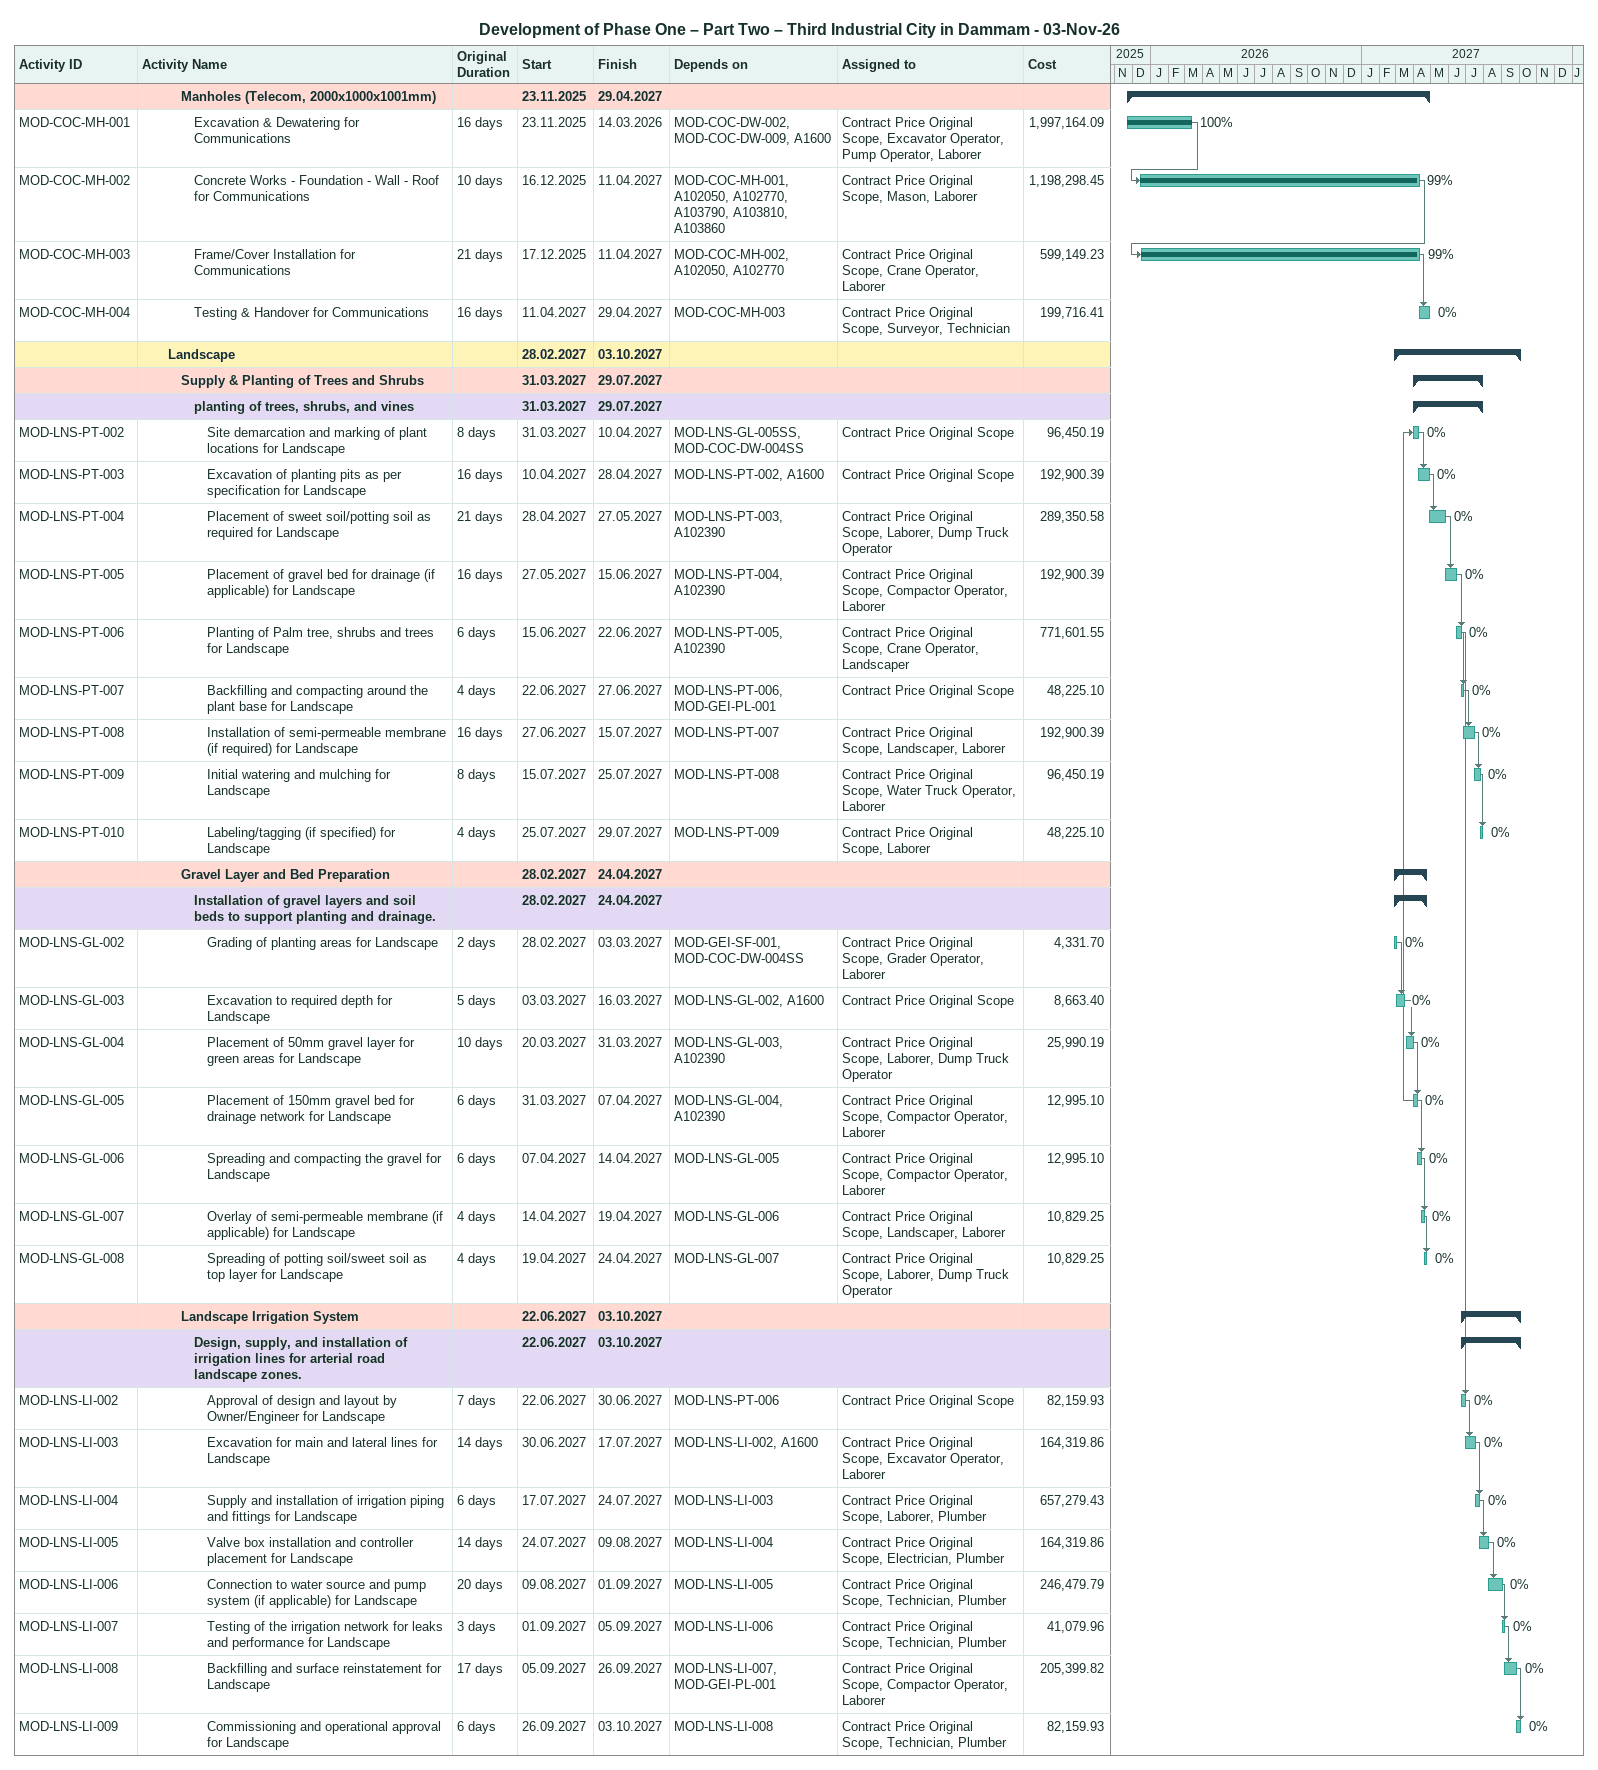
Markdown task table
Development of Phase One – Part Two – Third Industrial City in Dammam - 03-Nov-26

| ID | Level | Task | Original duration | Start | Finish | Predecessors | Resources | % complete | Cost |
|---|---|---|---|---|---|---|---|---|---|
|  | 4 | **Manholes (Telecom, 2000x1000x1001mm)** |  | 2025-11-23 | 2027-04-29 |  |  |  |  |
| MOD-COC-MH-001 | 5 | Excavation & Dewatering for Communications | 16d | 2025-11-23 | 2026-03-14 | MOD-COC-DW-002, MOD-COC-DW-009, A1600 | Contract Price Original Scope, Excavator Operator, Pump Operator, Laborer | 100 | 1997164.09 |
| MOD-COC-MH-002 | 5 | Concrete Works - Foundation - Wall - Roof for Communications | 10d | 2025-12-16 | 2027-04-11 | MOD-COC-MH-001, A102050, A102770, A103790, A103810, A103860 | Contract Price Original Scope, Mason, Laborer | 99 | 1198298.45 |
| MOD-COC-MH-003 | 5 | Frame/Cover Installation for Communications | 21d | 2025-12-17 | 2027-04-11 | MOD-COC-MH-002, A102050, A102770 | Contract Price Original Scope, Crane Operator, Laborer | 99 | 599149.23 |
| MOD-COC-MH-004 | 5 | Testing & Handover for Communications | 16d | 2027-04-11 | 2027-04-29 | MOD-COC-MH-003 | Contract Price Original Scope, Surveyor, Technician | 0 | 199716.41 |
|  | 3 | **Landscape** |  | 2027-02-28 | 2027-10-03 |  |  |  |  |
|  | 4 | **Supply & Planting of Trees and Shrubs** |  | 2027-03-31 | 2027-07-29 |  |  |  |  |
|  | 5 | **planting of trees, shrubs, and vines** |  | 2027-03-31 | 2027-07-29 |  |  |  |  |
| MOD-LNS-PT-002 | 6 | Site demarcation and marking of plant locations for Landscape | 8d | 2027-03-31 | 2027-04-10 | MOD-LNS-GL-005SS, MOD-COC-DW-004SS | Contract Price Original Scope | 0 | 96450.19 |
| MOD-LNS-PT-003 | 6 | Excavation of planting pits as per specification for Landscape | 16d | 2027-04-10 | 2027-04-28 | MOD-LNS-PT-002, A1600 | Contract Price Original Scope | 0 | 192900.39 |
| MOD-LNS-PT-004 | 6 | Placement of sweet soil/potting soil as required for Landscape | 21d | 2027-04-28 | 2027-05-27 | MOD-LNS-PT-003, A102390 | Contract Price Original Scope, Laborer, Dump Truck Operator | 0 | 289350.58 |
| MOD-LNS-PT-005 | 6 | Placement of gravel bed for drainage (if applicable) for Landscape | 16d | 2027-05-27 | 2027-06-15 | MOD-LNS-PT-004, A102390 | Contract Price Original Scope, Compactor Operator, Laborer | 0 | 192900.39 |
| MOD-LNS-PT-006 | 6 | Planting of Palm tree, shrubs and trees for Landscape | 6d | 2027-06-15 | 2027-06-22 | MOD-LNS-PT-005, A102390 | Contract Price Original Scope, Crane Operator, Landscaper | 0 | 771601.55 |
| MOD-LNS-PT-007 | 6 | Backfilling and compacting around the plant base for Landscape | 4d | 2027-06-22 | 2027-06-27 | MOD-LNS-PT-006, MOD-GEI-PL-001 | Contract Price Original Scope | 0 | 48225.10 |
| MOD-LNS-PT-008 | 6 | Installation of semi-permeable membrane (if required) for Landscape | 16d | 2027-06-27 | 2027-07-15 | MOD-LNS-PT-007 | Contract Price Original Scope, Landscaper, Laborer | 0 | 192900.39 |
| MOD-LNS-PT-009 | 6 | Initial watering and mulching for Landscape | 8d | 2027-07-15 | 2027-07-25 | MOD-LNS-PT-008 | Contract Price Original Scope, Water Truck Operator, Laborer | 0 | 96450.19 |
| MOD-LNS-PT-010 | 6 | Labeling/tagging (if specified) for Landscape | 4d | 2027-07-25 | 2027-07-29 | MOD-LNS-PT-009 | Contract Price Original Scope, Laborer | 0 | 48225.10 |
|  | 4 | **Gravel Layer and Bed Preparation** |  | 2027-02-28 | 2027-04-24 |  |  |  |  |
|  | 5 | **Installation of gravel layers and soil beds to support planting and drainage.** |  | 2027-02-28 | 2027-04-24 |  |  |  |  |
| MOD-LNS-GL-002 | 6 | Grading of planting areas for Landscape | 2d | 2027-02-28 | 2027-03-03 | MOD-GEI-SF-001, MOD-COC-DW-004SS | Contract Price Original Scope, Grader Operator, Laborer | 0 | 4331.70 |
| MOD-LNS-GL-003 | 6 | Excavation to required depth for Landscape | 5d | 2027-03-03 | 2027-03-16 | MOD-LNS-GL-002, A1600 | Contract Price Original Scope | 0 | 8663.40 |
| MOD-LNS-GL-004 | 6 | Placement of 50mm gravel layer for green areas for Landscape | 10d | 2027-03-20 | 2027-03-31 | MOD-LNS-GL-003, A102390 | Contract Price Original Scope, Laborer, Dump Truck Operator | 0 | 25990.19 |
| MOD-LNS-GL-005 | 6 | Placement of 150mm gravel bed for drainage network for Landscape | 6d | 2027-03-31 | 2027-04-07 | MOD-LNS-GL-004, A102390 | Contract Price Original Scope, Compactor Operator, Laborer | 0 | 12995.10 |
| MOD-LNS-GL-006 | 6 | Spreading and compacting the gravel for Landscape | 6d | 2027-04-07 | 2027-04-14 | MOD-LNS-GL-005 | Contract Price Original Scope, Compactor Operator, Laborer | 0 | 12995.10 |
| MOD-LNS-GL-007 | 6 | Overlay of semi-permeable membrane (if applicable) for Landscape | 4d | 2027-04-14 | 2027-04-19 | MOD-LNS-GL-006 | Contract Price Original Scope, Landscaper, Laborer | 0 | 10829.25 |
| MOD-LNS-GL-008 | 6 | Spreading of potting soil/sweet soil as top layer for Landscape | 4d | 2027-04-19 | 2027-04-24 | MOD-LNS-GL-007 | Contract Price Original Scope, Laborer, Dump Truck Operator | 0 | 10829.25 |
|  | 4 | **Landscape Irrigation System** |  | 2027-06-22 | 2027-10-03 |  |  |  |  |
|  | 5 | **Design, supply, and installation of irrigation lines for arterial road landscape zones.** |  | 2027-06-22 | 2027-10-03 |  |  |  |  |
| MOD-LNS-LI-002 | 6 | Approval of design and layout by Owner/Engineer for Landscape | 7d | 2027-06-22 | 2027-06-30 | MOD-LNS-PT-006 | Contract Price Original Scope | 0 | 82159.93 |
| MOD-LNS-LI-003 | 6 | Excavation for main and lateral lines for Landscape | 14d | 2027-06-30 | 2027-07-17 | MOD-LNS-LI-002, A1600 | Contract Price Original Scope, Excavator Operator, Laborer | 0 | 164319.86 |
| MOD-LNS-LI-004 | 6 | Supply and installation of irrigation piping and fittings for Landscape | 6d | 2027-07-17 | 2027-07-24 | MOD-LNS-LI-003 | Contract Price Original Scope, Laborer, Plumber | 0 | 657279.43 |
| MOD-LNS-LI-005 | 6 | Valve box installation and controller placement for Landscape | 14d | 2027-07-24 | 2027-08-09 | MOD-LNS-LI-004 | Contract Price Original Scope, Electrician, Plumber | 0 | 164319.86 |
| MOD-LNS-LI-006 | 6 | Connection to water source and pump system (if applicable) for Landscape | 20d | 2027-08-09 | 2027-09-01 | MOD-LNS-LI-005 | Contract Price Original Scope, Technician, Plumber | 0 | 246479.79 |
| MOD-LNS-LI-007 | 6 | Testing of the irrigation network for leaks and performance for Landscape | 3d | 2027-09-01 | 2027-09-05 | MOD-LNS-LI-006 | Contract Price Original Scope, Technician, Plumber | 0 | 41079.96 |
| MOD-LNS-LI-008 | 6 | Backfilling and surface reinstatement for Landscape | 17d | 2027-09-05 | 2027-09-26 | MOD-LNS-LI-007, MOD-GEI-PL-001 | Contract Price Original Scope, Compactor Operator, Laborer | 0 | 205399.82 |
| MOD-LNS-LI-009 | 6 | Commissioning and operational approval for Landscape | 6d | 2027-09-26 | 2027-10-03 | MOD-LNS-LI-008 | Contract Price Original Scope, Technician, Plumber | 0 | 82159.93 |
